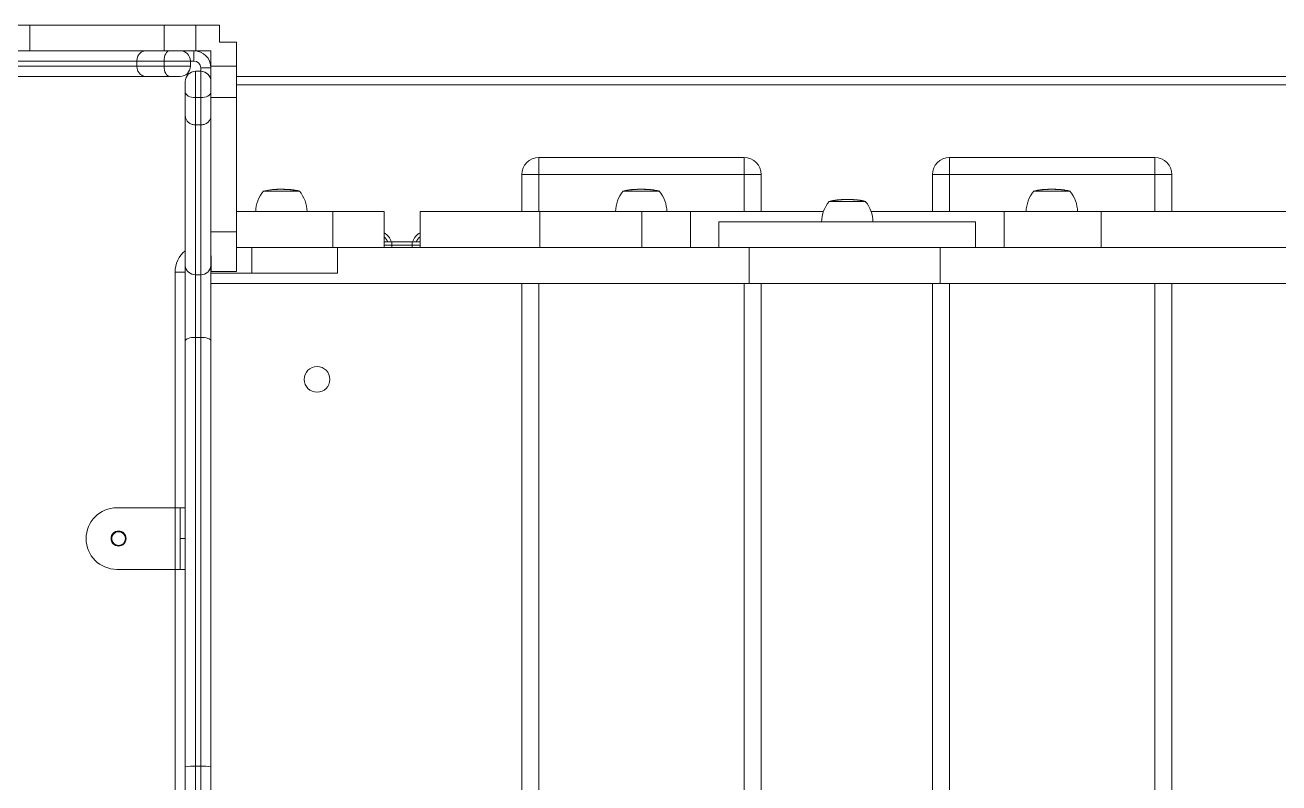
# Model space of a CAD drawing. Header units: millimetres. Extents: x -6334 to 5744, y -4425 to 2649.
# Drawn here: x -1490 to -758, y 737 to 1180 of the extents above; entities that cross this region are included whole.
import ezdxf

# ---------------------------------------------------------------- set-up
doc = ezdxf.new("R2010")
doc.units = ezdxf.units.MM
doc.layers.add('DIKOM_ОБЪЕКТ', color=7, linetype='Continuous')

msp = doc.modelspace()

# ---------------------------------------------------------------- linework, layer by layer
at = {"layer": 'DIKOM_ОБЪЕКТ', "color": 7, "linetype": 'Continuous', "lineweight": 15}
for p, q in [((-1501.74, 1179.5), (-1487.65, 1179.5)), ((-1487.65, 1179.5), (-1487.65, 1164.5)), ((-1487.65, 1179.5), (-1409.11, 1179.5)), ((-1409.11, 1179.5), (-1409.11, 1164.5)), ((-1409.11, 1179.5), (-1390.79, 1179.5)), ((-1390.79, 1179.5), (-1390.79, 1164.5)), ((-1390.79, 1179.5), (-1376.86, 1179.5)), ((-1376.86, 1179.5), (-1376.86, 1169.5)), ((-1376.86, 1169.5), (-1366.86, 1169.5)), ((-1366.86, 1155.57), (-1366.86, 1169.5)), ((-1425.17, 1158.5), (-1512.7, 1158.5)), ((-1507.3, 1164.5), (-1419.83, 1164.5)), ((-1409.27, 1158.5), (-1425.17, 1158.5)), ((-1425.17, 1155.5), (-1425.17, 1158.5)), ((-1419.83, 1164.5), (-1406.03, 1164.5)), ((-1409.27, 1155.5), (-1409.27, 1158.5)), ((-1393.86, 1158.5), (-1409.27, 1158.5)), ((-1406.03, 1164.5), (-1399.86, 1164.5)), ((-1399.86, 1164.5), (-1390.79, 1164.5)), ((-1393.86, 1155.5), (-1393.86, 1158.5)), ((-1391.86, 1158.5), (-1393.86, 1158.5)), ((-1391.86, 1164.5), (-1391.86, 1158.5)), ((-1390.79, 1164.5), (-1381.86, 1164.5)), ((-1381.86, 1155.57), (-1381.86, 1164.5)), ((-1512.7, 1155.5), (-1425.17, 1155.5)), ((-1425.17, 1155.5), (-1409.27, 1155.5)), ((-1409.27, 1155.5), (-1393.86, 1155.5)), ((-1390.86, 1152.5), (-1390.86, 1137.1)), ((-1387.86, 1152.5), (-1390.86, 1152.5)), ((-1381.86, 1154.5), (-1387.86, 1154.5)), ((-1387.86, 1152.5), (-1387.86, 1154.5)), ((-1387.86, 1137.1), (-1387.86, 1152.5)), ((-1381.86, 1155.57), (-1366.86, 1155.57)), ((-1381.86, 1146.5), (-1381.86, 1155.57)), ((-1366.86, 1137.25), (-1366.86, 1155.57)), ((-1419.83, 1149.5), (-1507.3, 1149.5)), ((-1406.03, 1149.5), (-1419.83, 1149.5)), ((-1399.86, 1149.5), (-1406.03, 1149.5)), ((-1396.86, 1140.34), (-1396.86, 1146.5)), ((-1381.86, 1146.5), (-1381.86, 1140.34)), ((-1366.86, 1149.5), (28.14, 1149.5)), ((73.14, 1144.5), (-1366.86, 1144.5)), ((-1396.86, 1126.53), (-1396.86, 1140.34)), ((-1387.86, 1137.1), (-1390.86, 1137.1)), ((-1390.86, 1137.1), (-1390.86, 1121.19)), ((-1387.86, 1121.19), (-1387.86, 1137.1)), ((-1381.86, 1140.34), (-1381.86, 1126.53)), ((-1381.86, 1137.25), (-1366.86, 1137.25)), ((-1366.86, 1058.71), (-1366.86, 1137.25)), ((-1396.86, 1039.06), (-1396.86, 1126.53)), ((-1387.86, 1121.19), (-1390.86, 1121.19)), ((-1390.86, 1121.19), (-1390.86, 1033.67)), ((-1387.86, 1033.67), (-1387.86, 1121.19)), ((-1381.86, 1126.53), (-1381.86, 1039.06)), ((-1190.22, 1102.12), (-1190.22, 1092.12)), ((-1190.22, 1102.12), (-1070.22, 1102.12)), ((-1070.22, 1092.12), (-1070.22, 1102.12)), ((-950.22, 1102.12), (-950.22, 1092.12)), ((-950.22, 1102.12), (-830.22, 1102.12)), ((-830.22, 1092.12), (-830.22, 1102.12)), ((-1200.22, 1070.5), (-1200.22, 1092.12)), ((-1190.22, 1092.12), (-1200.22, 1092.12)), ((-1070.22, 1092.12), (-1190.22, 1092.12)), ((-1190.22, 1092.12), (-1190.22, 1070.5)), ((-1060.22, 1092.12), (-1070.22, 1092.12)), ((-1070.22, 1070.5), (-1070.22, 1092.12)), ((-1060.22, 1092.12), (-1060.22, 1070.5)), ((-960.22, 1070.5), (-960.22, 1092.12)), ((-950.22, 1092.12), (-960.22, 1092.12)), ((-830.22, 1092.12), (-950.22, 1092.12)), ((-950.22, 1092.12), (-950.22, 1070.5)), ((-820.22, 1092.12), (-830.22, 1092.12)), ((-830.22, 1070.5), (-830.22, 1092.12)), ((-820.22, 1092.12), (-820.22, 1070.5)), ((-1343.62, 1082.5), (-1351.48, 1082.5)), ((-1344.45, 1083.49), (-1344.89, 1083.46)), ((-1344.89, 1083.46), (-1344.75, 1083.46)), ((-1344.27, 1083.49), (-1344.45, 1083.49)), ((-1343.23, 1083.53), (-1343.67, 1083.52)), ((-1329.88, 1082.5), (-1343.62, 1082.5)), ((-1341.58, 1083.55), (-1342.15, 1083.55)), ((-1341.03, 1083.55), (-1340.99, 1083.55)), ((-1340.07, 1083.55), (-1340.94, 1083.55)), ((-1339.72, 1083.55), (-1340.07, 1083.55)), ((-1339.2, 1083.55), (-1339.71, 1083.55)), ((-1336.84, 1083.43), (-1336.06, 1083.42)), ((-1336.4, 1083.39), (-1336.84, 1083.43)), ((-1335.59, 1083.4), (-1336.4, 1083.39)), ((-1335.89, 1083.42), (-1335.63, 1083.4)), ((-1335.58, 1083.4), (-1335.59, 1083.4)), ((-1335.45, 1083.29), (-1335.58, 1083.4)), ((-1335.58, 1083.39), (-1335.21, 1083.36)), ((-1335.01, 1083.24), (-1335.45, 1083.29)), ((-1335.21, 1083.36), (-1335.21, 1083.27)), ((-1335.19, 1083.35), (-1335.09, 1083.31)), ((-1335.09, 1083.31), (-1335.09, 1083.25)), ((-1335.07, 1083.28), (-1335.06, 1083.28)), ((-1335.07, 1083.28), (-1335.07, 1083.28)), ((-1335.07, 1083.28), (-1335.07, 1083.25)), ((-1335.06, 1083.28), (-1335.06, 1083.25)), ((-1333.25, 1083.12), (-1335.01, 1083.24)), ((-1334.73, 1083.27), (-1333.26, 1083.13)), ((-1334.04, 1083.11), (-1333.25, 1083.12)), ((-1333.61, 1083.04), (-1334.04, 1083.11)), ((-1332.65, 1083.04), (-1333.61, 1083.04)), ((-1333.26, 1083.13), (-1332.65, 1083.04)), ((-1333.25, 1083.12), (-1333.25, 1083.12)), ((-1130.34, 1082.5), (-1141.21, 1082.5)), ((-1137.9, 1083.09), (-1137.91, 1083.09)), ((-1136.64, 1083.26), (-1137.9, 1083.09)), ((-1137.45, 1083.16), (-1137.47, 1083.16)), ((-1136.68, 1083.26), (-1137.45, 1083.16)), ((-1134.31, 1083.46), (-1134.32, 1083.46)), ((-1133.86, 1083.49), (-1134.31, 1083.46)), ((-1133.87, 1083.49), (-1133.86, 1083.49)), ((-1132.59, 1083.53), (-1133.04, 1083.52)), ((-1132.6, 1083.55), (-1132.41, 1083.55)), ((-1132.6, 1083.55), (-1132.6, 1083.53)), ((-1132.59, 1083.55), (-1132.59, 1083.53)), ((-1131.87, 1083.55), (-1131.9, 1083.55)), ((-1130.93, 1083.55), (-1131.88, 1083.55)), ((-1130.26, 1083.55), (-1130.65, 1083.55)), ((-1119.61, 1082.5), (-1130.34, 1082.5)), ((-1129.46, 1083.55), (-1130.26, 1083.55)), ((-1129.16, 1083.55), (-1129.26, 1083.55)), ((-1128.93, 1083.55), (-1129.16, 1083.55)), ((-1125.95, 1083.43), (-1125.96, 1083.42)), ((-1125.5, 1083.39), (-1125.95, 1083.43)), ((-1125.51, 1083.4), (-1125.51, 1083.39)), ((-1125.51, 1083.39), (-1125.5, 1083.39)), ((-1124.51, 1083.29), (-1125.04, 1083.35)), ((-1124.95, 1083.34), (-1124.42, 1083.31)), ((-1124.05, 1083.24), (-1124.51, 1083.29)), ((-1124.42, 1083.31), (-1124.42, 1083.29)), ((-1124.26, 1083.28), (-1124.25, 1083.28)), ((-1124.26, 1083.28), (-1124.26, 1083)), ((-1124.25, 1083.28), (-1124.25, 1083)), ((-1124.06, 1083.27), (-1123.58, 1083.19)), ((-1124.06, 1083.27), (-1124.06, 1083)), ((-1123.52, 1083.18), (-1124.05, 1083.24)), ((-1123.04, 1083.11), (-1123.05, 1083.12)), ((-1122.59, 1083.04), (-1123.04, 1083.11)), ((-1122.6, 1083.04), (-1122.59, 1083.04)), ((-1017.15, 1077.16), (-1016.42, 1077.25)), ((-1015.64, 1077.26), (-1016.87, 1077.09)), ((-1015.78, 1077.26), (-1016.53, 1077.16)), ((-1015.78, 1077.24), (-1015.78, 1077.26)), ((-1014.2, 1077.45), (-1013.76, 1077.48)), ((-1013.38, 1077.46), (-1013.98, 1077.46)), ((-1012.94, 1077.49), (-1013.38, 1077.46)), ((-1012.58, 1077.53), (-1012.52, 1077.53)), ((-1011.7, 1077.53), (-1012.15, 1077.52)), ((-1011.99, 1077.55), (-1011.99, 1077.53)), ((-1011.36, 1077.55), (-1011.54, 1077.55)), ((-1010.17, 1077.55), (-1011.38, 1077.55)), ((-1009.45, 1077.55), (-1010.17, 1077.55)), ((-1008.77, 1077.55), (-1009.47, 1077.55)), ((-1008.57, 1077.55), (-1008.77, 1077.55)), ((-1008.48, 1077.55), (-1008.57, 1077.55)), ((-1005.25, 1077.43), (-1005.38, 1077.42)), ((-1004.81, 1077.39), (-1005.25, 1077.43)), ((-1004.92, 1077.39), (-1004.81, 1077.39)), ((-1003.4, 1077.24), (-1003.85, 1077.29)), ((-890.34, 1082.5), (-901.21, 1082.5)), ((-897.9, 1083.09), (-897.91, 1083.09)), ((-896.64, 1083.26), (-897.9, 1083.09)), ((-897.45, 1083.16), (-897.47, 1083.16)), ((-896.68, 1083.26), (-897.45, 1083.16)), ((-894.31, 1083.46), (-894.32, 1083.46)), ((-893.86, 1083.49), (-894.31, 1083.46)), ((-893.87, 1083.49), (-893.86, 1083.49)), ((-892.59, 1083.53), (-893.04, 1083.52)), ((-892.6, 1083.55), (-892.41, 1083.55)), ((-892.6, 1083.55), (-892.6, 1083.53)), ((-892.59, 1083.55), (-892.59, 1083.53)), ((-891.87, 1083.55), (-891.9, 1083.55)), ((-890.93, 1083.55), (-891.88, 1083.55)), ((-890.26, 1083.55), (-890.65, 1083.55)), ((-879.61, 1082.5), (-890.34, 1082.5)), ((-889.46, 1083.55), (-890.26, 1083.55)), ((-889.16, 1083.55), (-889.26, 1083.55)), ((-888.93, 1083.55), (-889.16, 1083.55)), ((-885.95, 1083.43), (-885.96, 1083.42)), ((-885.5, 1083.39), (-885.95, 1083.43)), ((-885.51, 1083.4), (-885.51, 1083.39)), ((-885.51, 1083.39), (-885.5, 1083.39)), ((-884.51, 1083.29), (-885.04, 1083.35)), ((-884.95, 1083.34), (-884.42, 1083.31)), ((-884.05, 1083.24), (-884.51, 1083.29)), ((-884.42, 1083.31), (-884.42, 1083.29)), ((-884.26, 1083.28), (-884.25, 1083.28)), ((-884.26, 1083.28), (-884.26, 1083)), ((-884.25, 1083.28), (-884.25, 1083)), ((-884.06, 1083.27), (-883.58, 1083.19)), ((-884.06, 1083.27), (-884.06, 1083)), ((-883.52, 1083.18), (-884.05, 1083.24)), ((-883.04, 1083.11), (-883.05, 1083.12)), ((-882.59, 1083.04), (-883.04, 1083.11)), ((-882.6, 1083.04), (-882.59, 1083.04)), ((-1310.68, 1070.5), (-1366.86, 1070.5)), ((-1310.68, 1049.5), (-1310.68, 1070.5)), ((-1310.68, 1070.5), (-1280.68, 1070.5)), ((-1280.68, 1070.5), (-1280.68, 1049.5)), ((-1259.68, 1070.5), (-1259.68, 1049.5)), ((-1189.68, 1070.5), (-1259.68, 1070.5)), ((-1189.68, 1070.5), (-1189.68, 1049.5)), ((-1189.68, 1070.5), (-1129.95, 1070.5)), ((-1129.95, 1049.5), (-1129.95, 1070.5)), ((-1129.95, 1070.5), (-1101.56, 1070.5)), ((-1101.56, 1070.5), (-1101.56, 1049.5)), ((-1101.56, 1070.5), (-1023.91, 1070.5)), ((-1007.43, 1076.5), (-1020.75, 1076.5)), ((-1017.69, 1077.08), (-1017.15, 1077.15)), ((-1016.87, 1077.09), (-1017.69, 1077.08)), ((-1016.53, 1077.16), (-1017.15, 1077.16)), ((-1016.53, 1077.14), (-1016.53, 1077.16)), ((-999.15, 1076.5), (-1007.43, 1076.5)), ((-996, 1070.5), (-918.35, 1070.5)), ((-918.35, 1070.5), (-918.35, 1049.5)), ((-918.35, 1070.5), (-861.56, 1070.5)), ((-861.56, 1070.5), (-861.56, 1049.5)), ((-861.56, 1070.5), (-678.35, 1070.5)), ((-1084.95, 1064.5), (-1084.95, 1049.5)), ((-934.95, 1064.5), (-1084.95, 1064.5)), ((-934.95, 1049.5), (-934.95, 1064.5)), ((-1381.86, 1058.71), (-1366.86, 1058.71)), ((-1366.86, 1044.62), (-1366.86, 1058.71)), ((-1357.87, 1049.5), (-1366.86, 1049.5)), ((-1357.87, 1034.5), (-1357.87, 1049.5)), ((-1307.87, 1049.5), (-1357.87, 1049.5)), ((-1307.87, 1034.5), (-1307.87, 1049.5)), ((-1067.25, 1049.5), (-1307.87, 1049.5)), ((-1276.22, 1052.88), (-1280.68, 1052.88)), ((-1280.68, 1050.88), (-1276.22, 1050.88)), ((-1276.22, 1052.88), (-1276.22, 1050.88)), ((-1264.22, 1052.88), (-1276.22, 1052.88)), ((-1276.22, 1050.88), (-1264.22, 1050.88)), ((-1276.22, 1050.88), (-1276.22, 1049.5)), ((-1264.22, 1050.88), (-1264.22, 1052.88)), ((-1259.69, 1052.88), (-1264.22, 1052.88)), ((-1264.22, 1049.5), (-1264.22, 1050.88)), ((-1264.22, 1050.88), (-1259.68, 1050.88)), ((-1067.25, 1028.5), (-1067.25, 1049.5)), ((-1067.25, 1049.5), (-955.58, 1049.5)), ((-955.58, 1049.5), (-955.58, 1028.5)), ((-708.74, 1049.5), (-955.58, 1049.5)), ((-1381.86, 1044.62), (-1381.76, 1044.62)), ((-1381.76, 1035.58), (-1381.76, 1044.62)), ((-1366.96, 1044.62), (-1366.86, 1044.62)), ((-1366.96, 1035.58), (-1366.96, 1044.62)), ((-1396.86, 1035.13), (-1402.86, 1035.13)), ((-1402.86, 897.5), (-1402.86, 1035.13)), ((-1396.86, 995.1), (-1396.86, 1039.06)), ((-1387.86, 1033.67), (-1390.86, 1033.67)), ((-1390.86, 1033.67), (-1390.86, 997.03)), ((-1387.86, 997.03), (-1387.86, 1033.67)), ((-1381.86, 1039.06), (-1381.86, 995.1)), ((-1357.87, 1034.5), (-1381.86, 1034.5)), ((-1381.76, 1035.58), (-1366.96, 1035.58)), ((-1307.87, 1034.5), (-1357.87, 1034.5)), ((-1067.25, 1028.5), (-1381.86, 1028.5)), ((-1200.22, 370.5), (-1200.22, 1028.5)), ((-1190.22, 1028.5), (-1190.22, 370.5)), ((-1070.22, 370.5), (-1070.22, 1028.5)), ((-955.58, 1028.5), (-1067.25, 1028.5)), ((-1060.22, 1028.5), (-1060.22, 370.5)), ((-960.22, 370.5), (-960.22, 1028.5)), ((-708.74, 1028.5), (-955.58, 1028.5)), ((-950.22, 1028.5), (-950.22, 370.5)), ((-830.22, 370.5), (-830.22, 1028.5)), ((-820.22, 1028.5), (-820.22, 370.5)), ((-1390.86, 997.03), (-1390.86, 746.44)), ((-1387.86, 997.03), (-1390.86, 997.03)), ((-1387.86, 746.44), (-1387.86, 997.03)), ((-1396.86, 746.14), (-1396.86, 995.1)), ((-1381.86, 995.1), (-1381.86, 746.14)), ((-1402.86, 897.5), (-1436.86, 897.5)), ((-1402.86, 861.5), (-1402.86, 897.5)), ((-1399.86, 897.5), (-1402.86, 897.5)), ((-1399.86, 879.5), (-1399.86, 897.5)), ((-1399.86, 897.5), (-1396.86, 897.5)), ((-1396.86, 879.5), (-1399.86, 879.5)), ((-1399.86, 861.5), (-1399.86, 879.5)), ((-1402.86, 861.5), (-1436.86, 861.5)), ((-1399.86, 861.5), (-1402.86, 861.5)), ((-1402.86, 537.5), (-1402.86, 861.5)), ((-1396.86, 861.5), (-1399.86, 861.5)), ((-1396.86, 706.24), (-1396.86, 746.14)), ((-1390.86, 746.44), (-1390.86, 711.75)), ((-1387.86, 746.44), (-1390.86, 746.44)), ((-1387.86, 711.75), (-1387.86, 746.44)), ((-1381.86, 746.14), (-1381.86, 706.24))]:
    msp.add_line(p, q, dxfattribs=at)
at = {"layer": 'DIKOM_ОБЪЕКТ', "color": 7, "linetype": 'Continuous', "lineweight": 15, "flags": 128}
for points in [[(-1409.27, 1158.5), (-1409.21, 1159.67), (-1409.02, 1160.8), (-1408.72, 1161.83), (-1408.32, 1162.74), (-1407.83, 1163.49), (-1407.27, 1164.04), (-1406.66, 1164.38), (-1406.03, 1164.5)], [(-1406.03, 1149.5), (-1406.66, 1149.62), (-1407.27, 1149.96), (-1407.83, 1150.51), (-1408.32, 1151.26), (-1408.72, 1152.17), (-1409.02, 1153.2), (-1409.21, 1154.33), (-1409.27, 1155.5)], [(-1390.86, 1137.1), (-1392.04, 1137.16), (-1393.16, 1137.34), (-1394.2, 1137.64), (-1395.11, 1138.04), (-1395.85, 1138.54), (-1396.41, 1139.1), (-1396.75, 1139.71), (-1396.86, 1140.34)], [(-1381.86, 1140.34), (-1381.98, 1139.71), (-1382.32, 1139.1), (-1382.88, 1138.54), (-1383.62, 1138.04), (-1384.53, 1137.64), (-1385.57, 1137.34), (-1386.69, 1137.16), (-1387.86, 1137.1)], [(-1390.86, 997.03), (-1392.04, 996.99), (-1393.16, 996.88), (-1394.2, 996.7), (-1395.11, 996.46), (-1395.85, 996.17), (-1396.41, 995.84), (-1396.75, 995.47), (-1396.86, 995.1)], [(-1381.86, 995.1), (-1381.98, 995.47), (-1382.32, 995.84), (-1382.88, 996.17), (-1383.62, 996.46), (-1384.53, 996.7), (-1385.57, 996.88), (-1386.69, 996.99), (-1387.86, 997.03)]]:
    msp.add_lwpolyline(points, dxfattribs=at)
at = {"layer": 'DIKOM_ОБЪЕКТ', "color": 7, "linetype": 'Continuous', "lineweight": 15}
for centre, radius in [((-1319.86, 972.5), 7.5), ((-1435.86, 879.5), 4.4), ((-1435.86, 879.5), 4)]:
    msp.add_circle(centre, radius, dxfattribs=at)
for centre, radius, start, end in [((-1399.86, 1158.5), 6, 0, 90), ((-1391.86, 1154.5), 10, 0, 90), ((-1391.86, 1154.5), 4, 0, 90), ((-1399.86, 1155.5), 6, 270, 0), ((-1390.86, 1146.5), 6, 90, 180), ((-1387.86, 1146.5), 6, 0, 90), ((-1190.22, 1092.12), 10, 90, 180), ((-1070.22, 1092.12), 10, 0, 90), ((-950.22, 1092.12), 10, 90, 180), ((-830.22, 1092.12), 10, 0, 90), ((-1337, 1070.34), 18.68, 139.37884, 179.50907), ((-1342.15, 1041.72), 41.84, 96.66635, 102.87962), ((-1342.15, 1041.72), 41.84, 93.5577, 96.66635), ((-1342.15, 1041.72), 41.84, 91.74296, 92.90934), ((-1342.15, 1041.72), 41.84, 90, 91.09645), ((-1342.15, 1041.72), 41.84, 89.75017, 90), ((-1339.2, 1041.72), 41.84, 85.69025, 86.83892), ((-1339.2, 1041.72), 41.84, 81.76695, 84.49886), ((-1339.2, 1041.72), 41.84, 81.14996, 81.76695), ((-1339.2, 1041.72), 41.84, 77.12038, 81.14996), ((-1344.35, 1070.34), 18.68, 0.49093, 40.62116), ((-1126.73, 1070.34), 18.68, 139.37884, 179.50907), ((-1131.88, 1041.72), 41.84, 98.30033, 102.87962), ((-1131.88, 1041.72), 41.84, 94.92894, 97.66997), ((-1131.88, 1041.72), 41.84, 93.34938, 94.30938), ((-1131.88, 1041.72), 41.84, 91.60238, 92.72417), ((-1131.88, 1041.72), 41.84, 90, 90.36892), ((-1128.93, 1041.72), 41.84, 87.39809, 90), ((-1128.93, 1041.72), 41.84, 85.92685, 86.77427), ((-1128.93, 1041.72), 41.84, 84.66267, 85.3033), ((-1128.93, 1041.72), 41.84, 83.07159, 84.08144), ((-1128.93, 1041.72), 41.84, 81.91576, 82.55803), ((-1128.93, 1041.72), 41.84, 77.12038, 81.28425), ((-1134.08, 1070.34), 18.68, 0.49093, 40.62116), ((-1011.43, 1035.72), 41.84, 93.50075, 94.82456), ((-1011.43, 1035.72), 41.84, 91.70472, 92.85704), ((-1011.43, 1035.72), 41.84, 90.66389, 91.06425), ((-1008.48, 1035.72), 41.84, 88.50499, 90), ((-1008.48, 1035.72), 41.84, 87.57942, 88.21209), ((-1008.48, 1035.72), 41.84, 85.75641, 86.95711), ((-1008.48, 1035.72), 41.84, 83.82624, 85.1145), ((-1008.48, 1035.72), 41.84, 81.63177, 83.01168), ((-886.73, 1070.34), 18.68, 139.37884, 179.50907), ((-891.88, 1041.72), 41.84, 98.30033, 102.87962), ((-891.88, 1041.72), 41.84, 94.92894, 97.66997), ((-891.88, 1041.72), 41.84, 93.34938, 94.30938), ((-891.88, 1041.72), 41.84, 91.60238, 92.72417), ((-891.88, 1041.72), 41.84, 90, 90.36892), ((-888.93, 1041.72), 41.84, 87.39809, 90), ((-888.93, 1041.72), 41.84, 85.92685, 86.77427), ((-888.93, 1041.72), 41.84, 84.66267, 85.3033), ((-888.93, 1041.72), 41.84, 83.07159, 84.08144), ((-888.93, 1041.72), 41.84, 81.91576, 82.55803), ((-888.93, 1041.72), 41.84, 77.12038, 81.28425), ((-894.08, 1070.34), 18.68, 0.49093, 40.62116), ((-1006.28, 1064.34), 18.68, 139.37884, 179.50907), ((-1011.43, 1035.72), 41.84, 98.5916, 102.87962), ((-1008.48, 1035.72), 41.84, 80.98989, 81.63177), ((-1008.48, 1035.72), 41.84, 77.12038, 80.98989), ((-1013.63, 1064.34), 18.68, 0.49093, 40.62116), ((-1284.22, 1050.88), 8, 14.47753, 63.66656), ((-1284.22, 1050.88), 6, 19.47124, 53.73937), ((-1256.22, 1050.88), 8, 115.62886, 165.52247), ((-1256.22, 1050.88), 6, 125.22016, 160.52876), ((-1386.86, 1035.14), 16, 128.68219, 180), ((-1391.15, 1039.38), 5.72, 183.20023, 272.87864), ((-1387.58, 1039.38), 5.72, 267.12045, 356.80069), ((-1436.86, 879.5), 18, 90, 180), ((-1436.86, 879.5), 18, 180, 270), ((-1392.35, 716.58), 29.9, 87.14572, 98.6777), ((-1386.38, 716.58), 29.9, 81.32208, 92.85449)]:
    msp.add_arc(centre, radius, start, end, dxfattribs=at)
for points, knots in [([(-1425.17, 1158.5), (-1425.11, 1159.17), (-1425, 1160.52), (-1424.08, 1162.32), (-1422.72, 1163.68), (-1421.24, 1164.37), (-1420.25, 1164.5), (-1419.85, 1164.5), (-1419.83, 1164.5)], [0, 0, 0, 0, 0.214656, 0.429289, 0.64392, 0.858608, 0.991984, 1, 1, 1, 1]), ([(-1419.83, 1149.5), (-1419.85, 1149.5), (-1420.25, 1149.5), (-1421.24, 1149.63), (-1422.72, 1150.31), (-1424.08, 1151.68), (-1425, 1153.48), (-1425.11, 1154.83), (-1425.17, 1155.5)], [0, 0, 0, 0, 0.008016, 0.141395, 0.356086, 0.570754, 0.785391, 1, 1, 1, 1]), ([(-1390.86, 1121.19), (-1391.54, 1121.25), (-1392.89, 1121.37), (-1394.68, 1122.29), (-1396.05, 1123.64), (-1396.73, 1125.13), (-1396.86, 1126.12), (-1396.86, 1126.51), (-1396.86, 1126.53)], [0, 0, 0, 0, 0.2146306, 0.4292697, 0.6439008, 0.8586102, 0.992001, 1, 1, 1, 1]), ([(-1381.86, 1126.53), (-1381.87, 1126.51), (-1381.87, 1126.12), (-1382, 1125.13), (-1382.68, 1123.64), (-1384.05, 1122.29), (-1385.84, 1121.37), (-1387.19, 1121.25), (-1387.86, 1121.19)], [0, 0, 0, 0, 0.007999, 0.14139, 0.356099, 0.57073, 0.785369, 1, 1, 1, 1]), ([(-1343.67, 1083.52), (-1343.61, 1083.53), (-1343.51, 1083.53), (-1343.41, 1083.53), (-1343.37, 1083.53)], [0, 0, 0, 0, 0.582177, 1, 1, 1, 1]), ([(-1342.95, 1083.54), (-1342.97, 1083.54), (-1343.06, 1083.54), (-1343.16, 1083.54), (-1343.23, 1083.53)], [0, 0, 0, 0, 0.228641, 1, 1, 1, 1]), ([(-1341.99, 1083.55), (-1341.99, 1083.55), (-1342.03, 1083.55), (-1342.06, 1083.55), (-1342.09, 1083.55)], [0, 0, 0, 0, 0.123852, 1, 1, 1, 1]), ([(-1341.45, 1083.55), (-1341.48, 1083.55), (-1341.52, 1083.55), (-1341.56, 1083.55), (-1341.57, 1083.55)], [0, 0, 0, 0, 0.9288001, 1, 1, 1, 1]), ([(-1340.86, 1083.55), (-1340.94, 1083.55), (-1341.14, 1083.55), (-1341.34, 1083.55), (-1341.45, 1083.55)], [0, 0, 0, 0, 0.4478186, 1, 1, 1, 1]), ([(-1340.86, 1083.55), (-1340.89, 1083.55), (-1340.94, 1083.55), (-1340.99, 1083.55), (-1340.99, 1083.55)], [0, 0, 0, 0, 0.8394086, 1, 1, 1, 1]), ([(-1339.04, 1083.53), (-1339.21, 1083.54), (-1339.56, 1083.55), (-1339.92, 1083.55), (-1340.04, 1083.55), (-1340.08, 1083.55)], [0, 0, 0, 0, 0.393811, 0.791898, 1, 1, 1, 1]), ([(-1338.93, 1083.54), (-1339.09, 1083.54), (-1339.37, 1083.55), (-1339.65, 1083.55), (-1339.8, 1083.55), (-1339.8, 1083.55), (-1339.8, 1083.55)], [0, 0, 0, 0, 0.328444, 0.570901, 0.812509, 1, 1, 1, 1]), ([(-1336.94, 1083.48), (-1337.03, 1083.49), (-1337.18, 1083.49), (-1337.66, 1083.5), (-1338.17, 1083.51), (-1338.65, 1083.52), (-1338.93, 1083.53), (-1339.04, 1083.53)], [0, 0, 0, 0, 0.284301, 0.48514, 0.686072, 0.881338, 1, 1, 1, 1]), ([(-1337.37, 1083.51), (-1337.45, 1083.51), (-1337.58, 1083.51), (-1337.95, 1083.52), (-1338.31, 1083.52), (-1338.65, 1083.53), (-1338.85, 1083.54), (-1338.93, 1083.54)], [0, 0, 0, 0, 0.332108, 0.51808, 0.704331, 0.883956, 1, 1, 1, 1]), ([(-1337.33, 1083.51), (-1337.33, 1083.51), (-1337.26, 1083.51), (-1337.29, 1083.51), (-1337.35, 1083.51), (-1337.37, 1083.51)], [0, 0, 0, 0, 0.05786, 0.619892, 1, 1, 1, 1]), ([(-1337.29, 1083.5), (-1337.23, 1083.5), (-1337.04, 1083.5), (-1336.96, 1083.49), (-1336.9, 1083.49)], [0, 0, 0, 0, 0.333012, 1, 1, 1, 1]), ([(-1336.89, 1083.49), (-1336.87, 1083.49), (-1336.82, 1083.48), (-1336.89, 1083.48), (-1336.94, 1083.48)], [0, 0, 0, 0, 0.448653, 1, 1, 1, 1]), ([(-1335.09, 1083.31), (-1335.08, 1083.3), (-1335.08, 1083.3), (-1335.08, 1083.29), (-1335.07, 1083.29)], [0, 0, 0, 0, 0.500066, 1, 1, 1, 1]), ([(-1335.06, 1083.28), (-1335.01, 1083.28), (-1334.93, 1083.27), (-1334.82, 1083.27), (-1334.76, 1083.27), (-1334.73, 1083.27)], [0, 0, 0, 0, 0.499821, 0.749856, 1, 1, 1, 1]), ([(-1135.46, 1083.4), (-1135.47, 1083.4), (-1135.48, 1083.4), (-1135.65, 1083.38), (-1135.86, 1083.35), (-1136.17, 1083.32), (-1136.47, 1083.29), (-1136.65, 1083.27), (-1136.68, 1083.26)], [0, 0, 0, 0, 0.306019, 0.46163, 0.588461, 0.74375, 0.947737, 1, 1, 1, 1]), ([(-1135.01, 1083.44), (-1135.03, 1083.43), (-1135.06, 1083.43), (-1135.33, 1083.4), (-1135.61, 1083.37), (-1136.05, 1083.32), (-1136.4, 1083.28), (-1136.64, 1083.26)], [0, 0, 0, 0, 0.321451, 0.483652, 0.614788, 0.745568, 1, 1, 1, 1]), ([(-1133.04, 1083.52), (-1133.04, 1083.52), (-1133.05, 1083.54), (-1133.05, 1083.53), (-1133.05, 1083.53)], [0, 0, 0, 0, 0.377235, 1, 1, 1, 1]), ([(-1132.61, 1083.53), (-1132.61, 1083.53), (-1132.6, 1083.54), (-1132.6, 1083.55), (-1132.6, 1083.55)], [0, 0, 0, 0, 0.343851, 1, 1, 1, 1]), ([(-1132.59, 1083.55), (-1132.59, 1083.55), (-1132.59, 1083.54), (-1132.59, 1083.54), (-1132.59, 1083.53)], [0, 0, 0, 0, 0.36311, 1, 1, 1, 1]), ([(-1132.15, 1083.55), (-1132.18, 1083.55), (-1132.33, 1083.55), (-1132.48, 1083.55), (-1132.59, 1083.55)], [0, 0, 0, 0, 0.196834, 1, 1, 1, 1]), ([(-1130.73, 1083.55), (-1130.8, 1083.55), (-1130.87, 1083.55), (-1130.93, 1083.55), (-1130.93, 1083.55)], [0, 0, 0, 0, 0.993105, 1, 1, 1, 1]), ([(-1130.85, 1083.55), (-1130.8, 1083.55), (-1130.73, 1083.55), (-1130.66, 1083.55), (-1130.64, 1083.55)], [0, 0, 0, 0, 0.756245, 1, 1, 1, 1]), ([(-1130.12, 1083.55), (-1130.21, 1083.55), (-1130.42, 1083.55), (-1130.62, 1083.55), (-1130.73, 1083.55)], [0, 0, 0, 0, 0.44779, 1, 1, 1, 1]), ([(-1130.12, 1083.55), (-1130.19, 1083.55), (-1130.26, 1083.55), (-1130.34, 1083.55), (-1130.35, 1083.55)], [0, 0, 0, 0, 0.859633, 1, 1, 1, 1]), ([(-1128.22, 1083.53), (-1128.4, 1083.54), (-1128.77, 1083.55), (-1129.22, 1083.55), (-1129.4, 1083.55), (-1129.47, 1083.55)], [0, 0, 0, 0, 0.392712, 0.789675, 1, 1, 1, 1]), ([(-1128.23, 1083.54), (-1128.4, 1083.54), (-1128.7, 1083.55), (-1129.05, 1083.55), (-1129.25, 1083.55), (-1129.31, 1083.55), (-1129.32, 1083.55)], [0, 0, 0, 0, 0.37329, 0.648695, 0.923331, 1, 1, 1, 1]), ([(-1127.01, 1083.51), (-1127.02, 1083.51), (-1127.05, 1083.51), (-1127.32, 1083.52), (-1127.62, 1083.52), (-1127.94, 1083.53), (-1128.15, 1083.54), (-1128.23, 1083.54)], [0, 0, 0, 0, 0.332125, 0.51808, 0.704328, 0.883943, 1, 1, 1, 1]), ([(-1126.55, 1083.48), (-1126.57, 1083.49), (-1126.6, 1083.49), (-1126.94, 1083.5), (-1127.37, 1083.51), (-1127.82, 1083.52), (-1128.11, 1083.53), (-1128.22, 1083.53)], [0, 0, 0, 0, 0.2842032, 0.4851576, 0.6860448, 0.8813399, 1, 1, 1, 1]), ([(-1124.42, 1083.31), (-1124.4, 1083.3), (-1124.37, 1083.3), (-1124.31, 1083.29), (-1124.28, 1083.28), (-1124.26, 1083.28)], [0, 0, 0, 0, 0.283372, 0.56717, 1, 1, 1, 1]), ([(-1124.25, 1083.28), (-1124.22, 1083.28), (-1124.17, 1083.27), (-1124.11, 1083.27), (-1124.08, 1083.27), (-1124.06, 1083.27)], [0, 0, 0, 0, 0.499909, 0.749806, 1, 1, 1, 1]), ([(-1016.42, 1077.25), (-1016.27, 1077.27), (-1016.01, 1077.3), (-1015.66, 1077.34), (-1015.37, 1077.37), (-1015.08, 1077.39), (-1014.96, 1077.4), (-1014.91, 1077.4), (-1014.9, 1077.4)], [0, 0, 0, 0, 0.230074, 0.367375, 0.50562, 0.689865, 0.956876, 1, 1, 1, 1]), ([(-1014.84, 1077.39), (-1014.84, 1077.39), (-1014.82, 1077.39), (-1014.88, 1077.38), (-1015.02, 1077.35), (-1015.29, 1077.32), (-1015.57, 1077.29), (-1015.75, 1077.27), (-1015.78, 1077.26)], [0, 0, 0, 0, 0.0613898, 0.2718038, 0.4434094, 0.6533829, 0.9293106, 1, 1, 1, 1]), ([(-1014.42, 1077.42), (-1014.41, 1077.42), (-1014.38, 1077.42), (-1014.49, 1077.4), (-1014.7, 1077.37), (-1015.08, 1077.32), (-1015.42, 1077.28), (-1015.64, 1077.26)], [0, 0, 0, 0, 0.120579, 0.330783, 0.500761, 0.670215, 1, 1, 1, 1]), ([(-1015.27, 1077.37), (-1015.2, 1077.38), (-1014.97, 1077.4), (-1014.65, 1077.43), (-1014.53, 1077.43), (-1014.46, 1077.44)], [0, 0, 0, 0, 0.15806, 0.535545, 1, 1, 1, 1]), ([(-1013.76, 1077.48), (-1013.7, 1077.49), (-1013.42, 1077.52), (-1013.15, 1077.5), (-1012.94, 1077.49)], [0, 0, 0, 0, 0.224926, 1, 1, 1, 1]), ([(-1012.15, 1077.52), (-1012.19, 1077.52), (-1012.37, 1077.54), (-1012.55, 1077.53), (-1012.67, 1077.53)], [0, 0, 0, 0, 0.274454, 1, 1, 1, 1]), ([(-1012.52, 1077.53), (-1012.48, 1077.53), (-1012.35, 1077.54), (-1012.22, 1077.55), (-1012.13, 1077.55)], [0, 0, 0, 0, 0.3439492, 1, 1, 1, 1]), ([(-1012.13, 1077.55), (-1012.05, 1077.55), (-1011.93, 1077.55), (-1011.8, 1077.55), (-1011.76, 1077.55)], [0, 0, 0, 0, 0.658103, 1, 1, 1, 1]), ([(-1011.99, 1077.55), (-1011.96, 1077.55), (-1011.86, 1077.54), (-1011.76, 1077.54), (-1011.7, 1077.53)], [0, 0, 0, 0, 0.3632178, 1, 1, 1, 1]), ([(-1011.54, 1077.55), (-1011.6, 1077.55), (-1011.75, 1077.55), (-1011.9, 1077.55), (-1011.99, 1077.55)], [0, 0, 0, 0, 0.395363, 1, 1, 1, 1]), ([(-1009.9, 1077.55), (-1009.99, 1077.55), (-1010.07, 1077.55), (-1010.16, 1077.55), (-1010.17, 1077.55)], [0, 0, 0, 0, 0.951485, 1, 1, 1, 1]), ([(-1009.31, 1077.55), (-1009.39, 1077.55), (-1009.59, 1077.55), (-1009.79, 1077.55), (-1009.9, 1077.55)], [0, 0, 0, 0, 0.4478167, 1, 1, 1, 1]), ([(-1009.31, 1077.55), (-1009.39, 1077.55), (-1009.49, 1077.55), (-1009.59, 1077.55), (-1009.6, 1077.55)], [0, 0, 0, 0, 0.861978, 1, 1, 1, 1]), ([(-1007.45, 1077.53), (-1007.63, 1077.54), (-1008, 1077.55), (-1008.48, 1077.55), (-1008.71, 1077.55), (-1008.79, 1077.55)], [0, 0, 0, 0, 0.389536, 0.783257, 1, 1, 1, 1]), ([(-1007.55, 1077.54), (-1007.72, 1077.54), (-1008.02, 1077.55), (-1008.42, 1077.55), (-1008.65, 1077.55), (-1008.74, 1077.55), (-1008.75, 1077.55)], [0, 0, 0, 0, 0.380702, 0.661599, 0.941729, 1, 1, 1, 1]), ([(-1006.65, 1077.51), (-1006.64, 1077.51), (-1006.62, 1077.51), (-1006.75, 1077.52), (-1006.98, 1077.52), (-1007.27, 1077.53), (-1007.47, 1077.54), (-1007.55, 1077.54)], [0, 0, 0, 0, 0.13596, 0.376454, 0.617564, 0.849896, 1, 1, 1, 1]), ([(-1006.26, 1077.49), (-1006.28, 1077.49), (-1006.36, 1077.5), (-1006.66, 1077.51), (-1007.06, 1077.52), (-1007.34, 1077.53), (-1007.45, 1077.53)], [0, 0, 0, 0, 0.178663, 0.499255, 0.810766, 1, 1, 1, 1]), ([(-1004, 1077.31), (-1003.97, 1077.3), (-1003.92, 1077.3), (-1003.82, 1077.29), (-1003.76, 1077.28), (-1003.72, 1077.28)], [0, 0, 0, 0, 0.283367, 0.567008, 1, 1, 1, 1]), ([(-895.46, 1083.4), (-895.47, 1083.4), (-895.48, 1083.4), (-895.65, 1083.38), (-895.86, 1083.35), (-896.17, 1083.32), (-896.47, 1083.29), (-896.65, 1083.27), (-896.68, 1083.26)], [0, 0, 0, 0, 0.306019, 0.46163, 0.588461, 0.74375, 0.947744, 1, 1, 1, 1]), ([(-895.01, 1083.44), (-895.03, 1083.43), (-895.06, 1083.43), (-895.33, 1083.4), (-895.61, 1083.37), (-896.05, 1083.32), (-896.4, 1083.28), (-896.64, 1083.26)], [0, 0, 0, 0, 0.321452, 0.483651, 0.614788, 0.745567, 1, 1, 1, 1]), ([(-893.04, 1083.52), (-893.04, 1083.52), (-893.05, 1083.54), (-893.05, 1083.53), (-893.05, 1083.53)], [0, 0, 0, 0, 0.3772352, 1, 1, 1, 1]), ([(-892.61, 1083.53), (-892.61, 1083.53), (-892.6, 1083.54), (-892.6, 1083.55), (-892.6, 1083.55)], [0, 0, 0, 0, 0.343851, 1, 1, 1, 1]), ([(-892.59, 1083.55), (-892.59, 1083.55), (-892.59, 1083.54), (-892.59, 1083.54), (-892.59, 1083.53)], [0, 0, 0, 0, 0.36311, 1, 1, 1, 1]), ([(-892.15, 1083.55), (-892.18, 1083.55), (-892.33, 1083.55), (-892.48, 1083.55), (-892.59, 1083.55)], [0, 0, 0, 0, 0.19682, 1, 1, 1, 1]), ([(-890.73, 1083.55), (-890.8, 1083.55), (-890.87, 1083.55), (-890.93, 1083.55), (-890.93, 1083.55)], [0, 0, 0, 0, 0.993105, 1, 1, 1, 1]), ([(-890.85, 1083.55), (-890.8, 1083.55), (-890.73, 1083.55), (-890.66, 1083.55), (-890.64, 1083.55)], [0, 0, 0, 0, 0.756208, 1, 1, 1, 1]), ([(-890.12, 1083.55), (-890.21, 1083.55), (-890.42, 1083.55), (-890.62, 1083.55), (-890.73, 1083.55)], [0, 0, 0, 0, 0.4478142, 1, 1, 1, 1]), ([(-890.12, 1083.55), (-890.19, 1083.55), (-890.26, 1083.55), (-890.34, 1083.55), (-890.35, 1083.55)], [0, 0, 0, 0, 0.859613, 1, 1, 1, 1]), ([(-888.22, 1083.53), (-888.4, 1083.54), (-888.77, 1083.55), (-889.22, 1083.55), (-889.4, 1083.55), (-889.47, 1083.55)], [0, 0, 0, 0, 0.392715, 0.78968, 1, 1, 1, 1]), ([(-888.23, 1083.54), (-888.4, 1083.54), (-888.7, 1083.55), (-889.05, 1083.55), (-889.25, 1083.55), (-889.31, 1083.55), (-889.32, 1083.55)], [0, 0, 0, 0, 0.373282, 0.648689, 0.923334, 1, 1, 1, 1]), ([(-887.01, 1083.51), (-887.02, 1083.51), (-887.05, 1083.51), (-887.32, 1083.52), (-887.62, 1083.52), (-887.94, 1083.53), (-888.15, 1083.54), (-888.23, 1083.54)], [0, 0, 0, 0, 0.332125, 0.51808, 0.704328, 0.883943, 1, 1, 1, 1]), ([(-886.55, 1083.48), (-886.57, 1083.49), (-886.6, 1083.49), (-886.94, 1083.5), (-887.37, 1083.51), (-887.82, 1083.52), (-888.11, 1083.53), (-888.22, 1083.53)], [0, 0, 0, 0, 0.284204, 0.485158, 0.68604, 0.88134, 1, 1, 1, 1]), ([(-884.42, 1083.31), (-884.4, 1083.3), (-884.37, 1083.3), (-884.31, 1083.29), (-884.28, 1083.28), (-884.26, 1083.28)], [0, 0, 0, 0, 0.283385, 0.567178, 1, 1, 1, 1]), ([(-884.25, 1083.28), (-884.22, 1083.28), (-884.17, 1083.27), (-884.11, 1083.27), (-884.08, 1083.27), (-884.06, 1083.27)], [0, 0, 0, 0, 0.499905, 0.749804, 1, 1, 1, 1])]:
    msp.add_open_spline(points, degree=3, knots=knots, dxfattribs=at)

doc.saveas('drawing.dxf')
